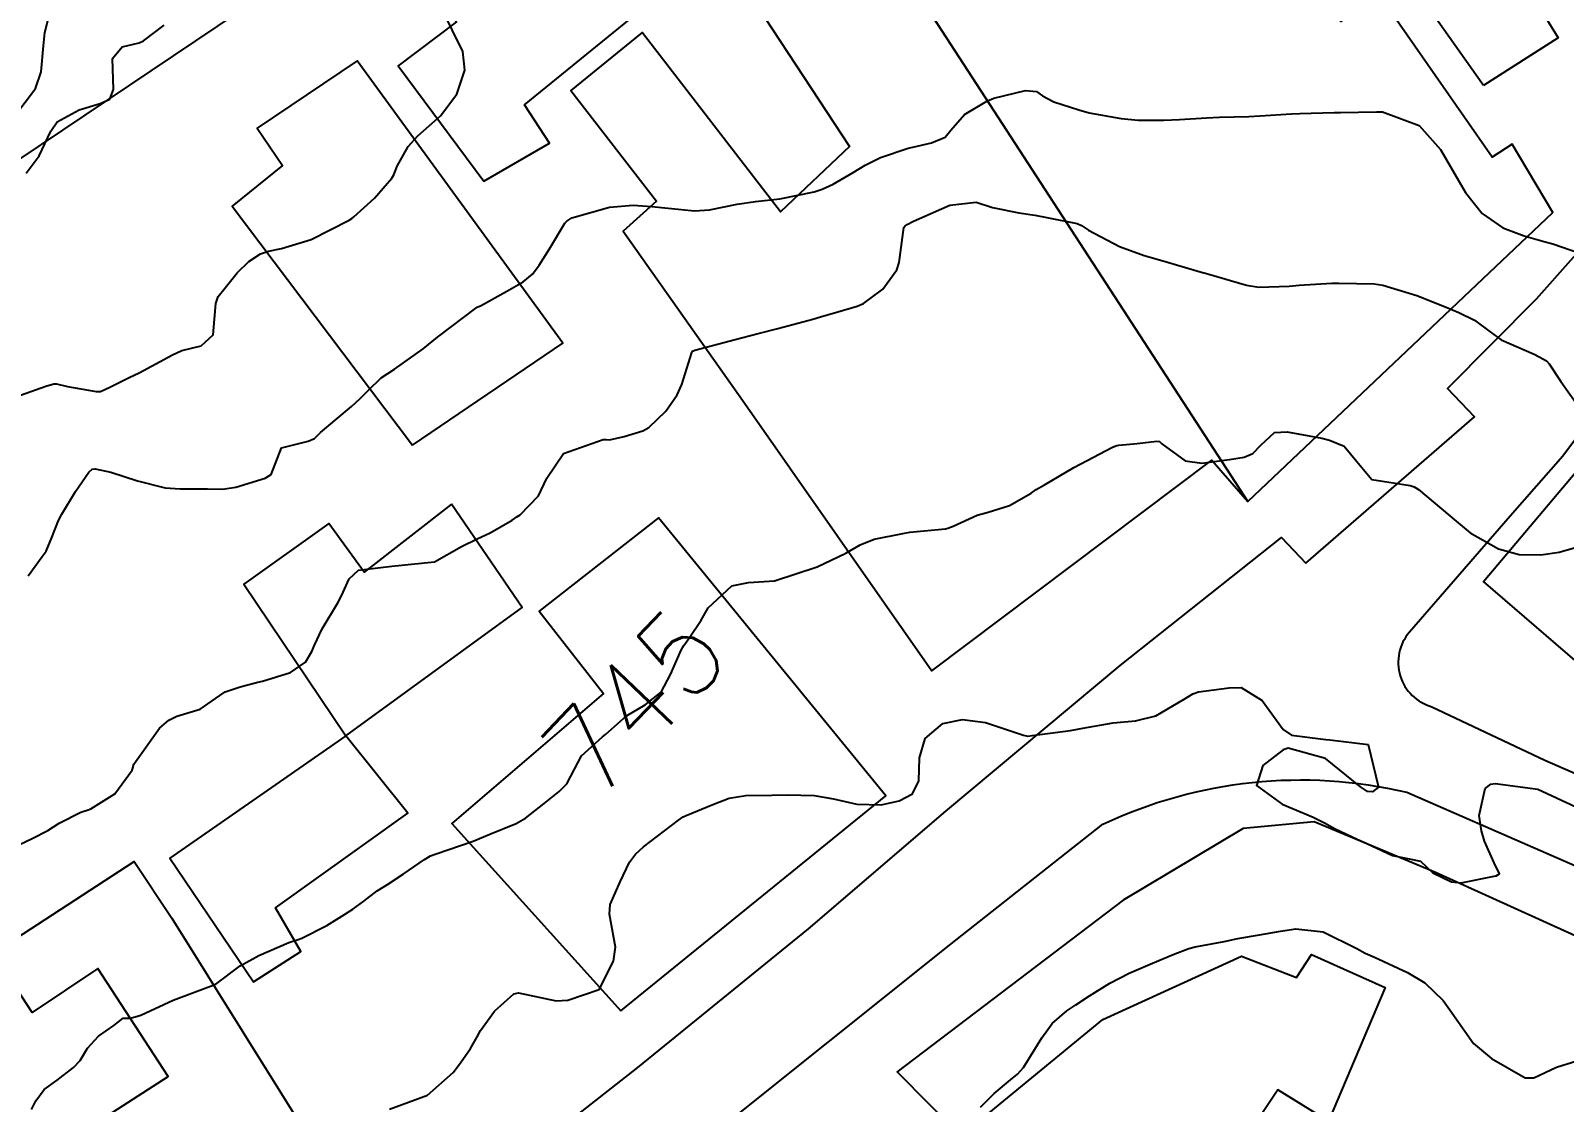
# Model space of a CAD drawing. Header units: metres. Extents: x 318500 to 325275, y 7408834 to 7428799.
# Drawn here: x 321341.3 to 321413.4, y 7415300.2 to 7415350.6 of the extents above; entities that cross this region are included whole.
import ezdxf
from ezdxf.enums import TextEntityAlignment as Align

# ---------------------------------------------------------------- set-up
doc = ezdxf.new("R2010")
doc.units = ezdxf.units.M
doc.header["$MEASUREMENT"] = 0
for name, color, linetype in [('Cotas', 45, 'Continuous'), ('Curvas de Nivel 1m', 11, 'Continuous'), ('Curvas de Nivel 5m', 15, 'Continuous'), ('Divisas', 45, 'Continuous'), ('Edificações', 30, 'Continuous'), ('Linha Férrea', 20, 'Continuous'), ('Vias Primárias', 230, 'Continuous')]:
    doc.layers.add(name, color=color, linetype=linetype)
doc.styles.add('Style-STANDARD', font='STANDARD.shx')

msp = doc.modelspace()

# ---------------------------------------------------------------- linework, layer by layer
at = {"layer": 'Curvas de Nivel 1m', "flags": 128}
for points, elevation in [([(321340.857, 7415333.44), (321342.054, 7415333.856), (321342.431, 7415333.973), (321342.553, 7415333.97), (321343.077, 7415333.84), (321344.427, 7415333.605), (321344.626, 7415333.619), (321345.064, 7415333.814), (321345.965, 7415334.274), (321346.437, 7415334.497), (321348.008, 7415335.339), (321348.448, 7415335.543), (321349.363, 7415335.756), (321349.928, 7415336.278), (321350.048, 7415337.746), (321350.158, 7415338.072), (321350.491, 7415338.481), (321351.051, 7415339.185), (321351.596, 7415339.729), (321352.151, 7415340.086), (321352.515, 7415340.204), (321353.139, 7415340.334), (321354.521, 7415340.758), (321356.318, 7415341.663), (321356.446, 7415341.747), (321356.532, 7415341.821), (321357.498, 7415342.698), (321358.32, 7415343.642), (321358.41, 7415343.794), (321358.568, 7415344.205), (321359.089, 7415345.126), (321359.543, 7415345.626), (321360.6, 7415346.572), (321361.383, 7415347.598), (321361.752, 7415348.719), (321361.654, 7415349.595), (321360.67, 7415351.61)], 742), ([(321341.126, 7415343.872), (321341.745, 7415344.69), (321342.283, 7415345.855), (321342.594, 7415346.284), (321343.616, 7415346.85), (321344.603, 7415347.155), (321345.057, 7415347.364), (321345.243, 7415347.814), (321345.182, 7415349.265), (321345.637, 7415349.81), (321346.441, 7415350.004), (321346.644, 7415350.096), (321347.612, 7415350.829)], 741), ([(321341.23, 7415324.942), (321341.886, 7415325.857), (321342.072, 7415326.105), (321342.333, 7415326.747), (321342.649, 7415327.542), (321342.799, 7415327.843), (321343.443, 7415328.916), (321344.07, 7415329.825), (321344.233, 7415329.961), (321344.372, 7415329.983), (321345.105, 7415329.813), (321346.366, 7415329.406), (321347.664, 7415329.082), (321348.363, 7415329.029), (321349.647, 7415329.035), (321350.363, 7415329.026), (321350.985, 7415329.113), (321352.368, 7415329.531), (321352.655, 7415329.716), (321353.137, 7415330.96), (321354.394, 7415331.275), (321354.683, 7415331.398), (321354.973, 7415331.681), (321355.744, 7415332.336), (321356.419, 7415332.908), (321356.814, 7415333.267), (321357.205, 7415333.652), (321357.825, 7415334.257), (321358.44, 7415334.662), (321359.794, 7415335.62), (321360.466, 7415336.174), (321362.333, 7415337.582), (321362.434, 7415337.627), (321362.481, 7415337.646), (321363.728, 7415338.331), (321364.498, 7415338.776), (321364.927, 7415339.13), (321365.244, 7415339.549), (321365.737, 7415340.326), (321366.455, 7415341.531), (321366.541, 7415341.624), (321366.787, 7415341.771), (321368.548, 7415342.285), (321369.66, 7415342.378), (321370.548, 7415342.317), (321371.31, 7415342.231), (321372.547, 7415342.107), (321373.255, 7415342.148), (321374.55, 7415342.421), (321375.411, 7415342.552), (321376.553, 7415342.67), (321378.176, 7415342.995), (321378.557, 7415343.118), (321379.066, 7415343.362), (321380.007, 7415343.91), (321380.574, 7415344.248), (321381.294, 7415344.618), (321382.586, 7415345.048), (321382.805, 7415345.099), (321383.688, 7415345.304), (321384.325, 7415345.563), (321384.599, 7415345.904), (321385.248, 7415346.643), (321386.287, 7415347.265), (321386.621, 7415347.399), (321388.101, 7415347.77), (321388.625, 7415347.722), (321388.903, 7415347.516), (321389.443, 7415347.228), (321390.615, 7415346.851), (321391.1, 7415346.716), (321392.609, 7415346.441), (321393.409, 7415346.371), (321394.608, 7415346.369), (321395.35, 7415346.408), (321396.61, 7415346.484), (321397.226, 7415346.505), (321398.612, 7415346.55), (321399.131, 7415346.576), (321400.614, 7415346.674), (321400.999, 7415346.69), (321402.615, 7415346.731), (321402.922, 7415346.738), (321404.616, 7415346.769), (321404.884, 7415346.758), (321406.607, 7415346.118), (321407.612, 7415344.985), (321408.566, 7415343.351), (321408.791, 7415342.967), (321409.576, 7415341.98), (321410.544, 7415341.308), (321411.544, 7415340.93), (321412.536, 7415340.648), (321412.898, 7415340.552), (321414.527, 7415339.998)], 743), ([(321340.132, 7415311.99), (321341.411, 7415312.591), (321342.147, 7415312.967), (321342.684, 7415313.31), (321343.699, 7415313.827), (321344.037, 7415313.946), (321344.163, 7415313.994), (321345.291, 7415314.691), (321346.111, 7415315.801), (321346.129, 7415315.862), (321346.193, 7415316.085), (321347.391, 7415317.782), (321347.83, 7415318.161), (321348.219, 7415318.347), (321349.302, 7415318.675), (321350.234, 7415319.325), (321350.479, 7415319.495), (321351.184, 7415319.731), (321352.028, 7415319.938), (321352.244, 7415319.988), (321353.558, 7415320.393), (321354.258, 7415320.884), (321354.562, 7415321.389), (321354.684, 7415321.684), (321355.045, 7415322.446), (321355.782, 7415323.668), (321355.96, 7415324), (321356.307, 7415324.807), (321356.753, 7415325.218), (321358.318, 7415325.401), (321360.32, 7415325.61), (321361.593, 7415326.329), (321362.337, 7415326.687), (321362.941, 7415326.974), (321363.971, 7415327.564), (321364.2, 7415327.714), (321364.354, 7415327.816), (321365.212, 7415328.702), (321365.604, 7415329.542), (321366.392, 7415330.695), (321368.253, 7415331.356), (321368.399, 7415331.35), (321368.554, 7415331.343), (321369.241, 7415331.492), (321370.122, 7415331.765), (321370.407, 7415331.914), (321371.2, 7415332.686), (321371.741, 7415333.46), (321371.956, 7415333.939), (321372.418, 7415335.451), (321372.461, 7415335.514), (321372.571, 7415335.558), (321374.466, 7415336.05), (321375.538, 7415336.341), (321376.472, 7415336.57), (321378.113, 7415337.012), (321378.477, 7415337.12), (321379.291, 7415337.358), (321380.198, 7415337.631), (321380.486, 7415337.746), (321381.404, 7415338.423), (321382.058, 7415339.325), (321382.164, 7415339.674), (321382.394, 7415341.321), (321382.458, 7415341.403), (321382.541, 7415341.457), (321382.85, 7415341.622), (321384.551, 7415342.379), (321385.787, 7415342.507), (321386.55, 7415342.267), (321387.79, 7415342.005), (321388.547, 7415341.909), (321389.113, 7415341.799), (321390.543, 7415341.511), (321390.745, 7415341.41), (321391.065, 7415341.202), (321392.529, 7415340.431), (321393.688, 7415340.003), (321394.519, 7415339.764), (321396.428, 7415339.214), (321396.511, 7415339.189), (321396.732, 7415339.127), (321398.503, 7415338.618), (321399.083, 7415338.512), (321400.502, 7415338.557), (321400.972, 7415338.604), (321402.505, 7415338.709), (321402.841, 7415338.709), (321404.505, 7415338.674), (321404.912, 7415338.608), (321406.497, 7415338.128), (321407.889, 7415337.579), (321408.485, 7415337.321), (321409.213, 7415336.959), (321409.95, 7415336.423), (321410.471, 7415336.049), (321412.026, 7415335.363), (321412.462, 7415335.14), (321412.598, 7415335.054), (321412.732, 7415334.916), (321413.273, 7415334.082), (321414.126, 7415332.895)], 744), ([(321358.212, 7415299.866), (321359.989, 7415300.529), (321361.199, 7415301.592), (321361.545, 7415302.049), (321362.017, 7415302.729), (321362.331, 7415303.271), (321362.494, 7415303.575), (321363.139, 7415304.473), (321364.056, 7415305.291), (321364.28, 7415305.333), (321366.052, 7415304.966), (321366.587, 7415304.987), (321368.06, 7415305.5), (321368.746, 7415306.82), (321368.828, 7415307.493), (321368.56, 7415309.039), (321368.581, 7415309.495), (321369.052, 7415310.565), (321369.493, 7415311.486), (321369.773, 7415311.855), (321370.147, 7415312.198), (321371.793, 7415313.456), (321372.009, 7415313.606), (321372.163, 7415313.683), (321373.406, 7415314.197), (321374.176, 7415314.493), (321374.968, 7415314.622), (321376.179, 7415314.639), (321376.92, 7415314.648), (321378.179, 7415314.621), (321379.077, 7415314.456), (321380.173, 7415314.205), (321381.323, 7415314.178), (321382.176, 7415314.364), (321382.803, 7415314.688), (321383.089, 7415315.307), (321383.13, 7415316.382), (321383.387, 7415317.302), (321384.227, 7415318.003), (321385.145, 7415318.192), (321386.228, 7415318.049), (321388.011, 7415317.453), (321388.222, 7415317.409), (321388.429, 7415317.444), (321390.225, 7415317.677), (321390.809, 7415317.784), (321392.229, 7415318.037), (321393.273, 7415318.126), (321394.232, 7415318.357), (321395.571, 7415319.14), (321395.977, 7415319.401), (321396.245, 7415319.494), (321397.68, 7415319.677), (321398.249, 7415319.69), (321399.234, 7415319.09), (321400.226, 7415317.715), (321400.609, 7415317.459), (321402.222, 7415317.254), (321402.412, 7415317.237), (321404.22, 7415317.02), (321404.703, 7415315.015), (321404.413, 7415314.791), (321404.187, 7415314.812), (321403.86, 7415315.025), (321402.21, 7415316.36), (321400.451, 7415316.842), (321400.215, 7415316.76), (321399.271, 7415316.022), (321398.965, 7415315.092), (321400.177, 7415314.202), (321401.63, 7415313.596), (321402.164, 7415313.335), (321402.666, 7415313.042), (321403.694, 7415312.565), (321404.153, 7415312.355), (321405.359, 7415311.796), (321406.146, 7415311.643), (321406.684, 7415311.53), (321407.261, 7415310.983), (321408.134, 7415310.556), (321408.594, 7415310.503), (321410.138, 7415310.819), (321410.24, 7415310.838), (321410.392, 7415310.937), (321410.145, 7415311.455), (321409.678, 7415312.47), (321409.54, 7415312.949), (321409.441, 7415313.68), (321409.72, 7415314.947), (321409.981, 7415315.156), (321410.194, 7415315.175), (321412.19, 7415314.92), (321414.177, 7415313.99)], 746), ([(321385.987, 7415299.969), (321386.639, 7415300.608), (321387.41, 7415301.246), (321387.738, 7415301.509), (321388.009, 7415301.833), (321388.872, 7415303.227), (321389.359, 7415303.902), (321390.049, 7415304.49), (321390.482, 7415304.775), (321391.112, 7415305.194), (321392.066, 7415305.786), (321392.985, 7415306.256), (321394.076, 7415306.738), (321395.048, 7415307.145), (321395.791, 7415307.428), (321396.086, 7415307.503), (321397.446, 7415307.753), (321398.092, 7415307.891), (321399.113, 7415308.072), (321400.097, 7415308.233), (321400.816, 7415308.353), (321402.097, 7415308.205), (321403.688, 7415307.424), (321404.083, 7415307.208), (321404.508, 7415307.016), (321406.073, 7415306.297), (321406.881, 7415305.801), (321407.748, 7415304.975), (321408.053, 7415304.533), (321409.161, 7415302.953), (321410.02, 7415302.256), (321411.59, 7415301.341), (321412.006, 7415301.335), (321413.074, 7415301.844), (321414.019, 7415302.143)], 747)]:
    msp.add_lwpolyline(points, dxfattribs=dict(at, elevation=elevation))
at = {"layer": 'Curvas de Nivel 5m', "flags": 128}
for points, elevation in [([(321340.597, 7415346.577), (321341.569, 7415347.866), (321341.842, 7415348.641), (321341.941, 7415349.86), (321342.014, 7415350.495), (321342.358, 7415351.855)], 740), ([(321341.381, 7415299.859), (321341.579, 7415300.253), (321341.984, 7415300.793), (321342.592, 7415301.24), (321343.36, 7415301.83), (321343.666, 7415302.164), (321344.014, 7415302.734), (321344.533, 7415303.304), (321345.245, 7415303.808), (321345.696, 7415304.141), (321346.034, 7415304.155), (321346.526, 7415304.284), (321348.042, 7415304.993), (321350.05, 7415305.74), (321351.188, 7415306.604), (321352.071, 7415307.097), (321353.48, 7415307.699), (321353.921, 7415307.853), (321354.083, 7415307.913), (321355.259, 7415308.506), (321356.1, 7415309.018), (321356.493, 7415309.268), (321357.008, 7415309.651), (321357.629, 7415310.134), (321358.122, 7415310.438), (321358.845, 7415310.913), (321359.849, 7415311.614), (321360.142, 7415311.783), (321360.41, 7415311.873), (321362.149, 7415312.464), (321362.921, 7415312.804), (321364.157, 7415313.299), (321364.604, 7415313.553), (321365.477, 7415314.234), (321366.179, 7415314.802), (321366.542, 7415315.168), (321366.734, 7415315.522), (321367.233, 7415316.486), (321368.218, 7415317.375), (321368.293, 7415317.426), (321368.38, 7415317.498), (321369.351, 7415318.367), (321370.234, 7415318.875), (321370.977, 7415319.469), (321371.413, 7415320.302), (321371.924, 7415321.455), (321372.05, 7415321.677), (321372.278, 7415321.998), (321372.866, 7415322.867), (321373.188, 7415323.437), (321374.311, 7415324.478), (321375.087, 7415324.638), (321376.313, 7415324.705), (321378.32, 7415325.37), (321379.665, 7415326.015), (321380.336, 7415326.41), (321381, 7415326.674), (321382.344, 7415326.941), (321382.668, 7415326.992), (321384.348, 7415327.157), (321384.456, 7415327.181), (321384.702, 7415327.285), (321385.833, 7415327.792), (321386.36, 7415327.939), (321387.359, 7415328.256), (321388.374, 7415328.835), (321388.616, 7415328.997), (321389.005, 7415329.231), (321390.388, 7415330.034), (321392.204, 7415330.989), (321392.399, 7415331.066), (321392.489, 7415331.089), (321393.358, 7415331.17), (321394.282, 7415331.281), (321394.401, 7415331.255), (321394.522, 7415331.158), (321395.608, 7415330.358), (321396.391, 7415330.244), (321397.699, 7415330.416), (321398.394, 7415330.522), (321398.802, 7415330.69), (321399.17, 7415331.092), (321399.815, 7415331.68), (321400.41, 7415331.72), (321402.042, 7415331.419), (321402.404, 7415331.331), (321403.084, 7415331.04), (321403.686, 7415330.324), (321404.385, 7415329.48), (321406.196, 7415329.188), (321406.381, 7415329.123), (321406.459, 7415329.077), (321406.576, 7415328.997), (321408.358, 7415327.508), (321409.011, 7415326.96), (321410.339, 7415326.208), (321411.315, 7415325.951), (321412.335, 7415325.925), (321413.19, 7415326.055), (321414.342, 7415326.385)], 745)]:
    msp.add_lwpolyline(points, dxfattribs=dict(at, elevation=elevation))
at = {"layer": 'Divisas'}
msp.add_lwpolyline([(321450.898, 7415494.308), (321444.644, 7415475.638), (321438.778, 7415464.855), (321433.567, 7415457.172), (321435.757, 7415455.686), (321421.643, 7415432.034), (321409.707, 7415414.65), (321409.515, 7415413.531), (321403.832, 7415405.604), (321387.836, 7415387.827), (321368.589, 7415367.934), (321352.251, 7415354.067), (321353.239, 7415352.903), (321330.358, 7415337.524), (321313.473, 7415322.921), (321299.764, 7415313.806), (321291.663, 7415307.059), (321276.023, 7415295.027)], dxfattribs=at)
at = {"layer": 'Edificações'}
for points in [[(321376.278, 7415362.749), (321373.849, 7415366.076), (321381.237, 7415371.624), (321377.507, 7415376.405), (321369.907, 7415368.581), (321372.783, 7415364.786), (321358.898, 7415354.217), (321361.358, 7415351), (321358.615, 7415348.931), (321362.646, 7415343.507), (321365.725, 7415345.296), (321364.549, 7415347.086), (321373.676, 7415354.523), (321379.834, 7415345.128), (321376.587, 7415342.053), (321370.092, 7415350.497), (321366.733, 7415347.757), (321370.764, 7415342.556), (321369.196, 7415341.158), (321374.8, 7415333.203), (321383.712, 7415320.478), (321396.87, 7415330.376), (321398.559, 7415328.442)], [(321398.559, 7415328.442), (321412.893, 7415342.03), (321410.99, 7415345.245), (321410.039, 7415344.63), (321404.717, 7415352.3), (321402.925, 7415351.014), (321400.07, 7415354.425), (321396.089, 7415351.856), (321387.633, 7415363.112), (321383.321, 7415360.148), (321379.962, 7415364.79), (321376.278, 7415362.749)], [(321409.638, 7415347.998), (321403.363, 7415356.882), (321406.983, 7415359.361), (321408.948, 7415356.434), (321410.224, 7415357.26), (321412.258, 7415354.403), (321411.085, 7415353.611), (321413.154, 7415350.236), (321409.638, 7415347.998)], [(321359.293, 7415331.082), (321366.363, 7415335.884), (321356.692, 7415349.158), (321351.997, 7415345.995), (321353.185, 7415344.244), (321350.81, 7415342.323), (321359.293, 7415331.082)], [(321361.128, 7415328.319), (321357.015, 7415325.123), (321355.358, 7415327.406), (321351.359, 7415324.553), (321356.158, 7415317.42), (321364.441, 7415323.46), (321361.128, 7415328.319)], [(321369.081, 7415304.49), (321381.535, 7415314.599), (321370.849, 7415327.678), (321365.251, 7415323.285), (321368.278, 7415319.405), (321361.137, 7415313.299), (321369.081, 7415304.49)], [(321356.158, 7415317.42), (321347.876, 7415311.678), (321351.818, 7415305.858), (321354.046, 7415307.285), (321352.846, 7415309.339), (321359.074, 7415313.79), (321356.158, 7415317.42)]]:
    msp.add_lwpolyline(points, close=True, dxfattribs=at)
for points in [[(321418.472, 7415317.062), (321409.636, 7415324.673), (321418.329, 7415334.984)], [(321424.064, 7415296.617), (321426.21, 7415302.45), (321407.375, 7415310.991), (321401.679, 7415313.385), (321398.342, 7415313.067), (321392.7, 7415309.695), (321382.082, 7415301.619), (321385.062, 7415298.604), (321391.747, 7415304.08), (321398.262, 7415307.056), (321400.844, 7415306.064), (321401.559, 7415307.135), (321405.016, 7415305.588), (321402.352, 7415299.302), (321399.968, 7415300.77), (321396.432, 7415295.453)], [(321344.493, 7415299.277), (321347.807, 7415301.405), (321344.493, 7415306.488), (321341.415, 7415304.42), (321339.58, 7415307.198), (321346.209, 7415311.513), (321347.984, 7415308.853), (321356.443, 7415295.287)]]:
    msp.add_lwpolyline(points, dxfattribs=at)
at = {"layer": 'Linha Férrea'}
for points in [[(321798.977, 7416497.536), (321750.599, 7416346.471), (321714.585, 7416233.702, -0.00337), (321686.791, 7416141.753, -0.016343), (321644.521, 7416022.174), (321593.154, 7415895.005), (321566.159, 7415829.006), (321499.473, 7415659.974), (321478.309, 7415606.627, -0.011032), (321468.493, 7415582.403, -0.032105), (321431.572, 7415506.426, -0.070178), (321348.303, 7415399.171, -0.037465), (321276.001, 7415340.1), (321204.932, 7415290.006, 0.010464), (321181.808, 7415273.236, 0.025562), (321124.039, 7415226.537, 0.050883), (321044.532, 7415137.193, 0.026975), (320996.914, 7415059.892), (320959.848, 7414991.078)], [(320790.487, 7414769.154, 0.066549), (320858.601, 7414826.486, 0.071744), (320946.357, 7414945.112, -0.001019), (320986.5, 7415020.762), (321017.589, 7415076.939, -0.085141), (321132.031, 7415221.308, -0.027227), (321212.14, 7415282.871, 0.004692), (321306.83, 7415350.197, 0.102409), (321443.102, 7415506.847, 0.035266), (321491.354, 7415614.347, 0.015223), (321522.063, 7415693.461)], [(320223.393, 7414139.109, -0.076005), (320320.437, 7414311.999, -0.027328), (320414.072, 7414419.908, -0.009752), (320494.139, 7414502.312), (320539.581, 7414547.559, -0.011191), (320630.307, 7414631.794), (320756.595, 7414744.298), (320803.261, 7414786.663, 0.019521), (320844.172, 7414825.776, 0.046857), (320912.063, 7414907.564, 0.028693), (320959.442, 7414990.445), (320996.914, 7415059.892, -0.026975), (321044.532, 7415137.193, -0.050883), (321124.039, 7415226.537, -0.025562), (321181.808, 7415273.236, -0.010464), (321204.932, 7415290.006), (321276.001, 7415340.1, 0.037465), (321348.303, 7415399.171, 0.070178), (321431.572, 7415506.426, 0.032105), (321468.493, 7415582.403, 0.011032), (321478.309, 7415606.627)]]:
    msp.add_lwpolyline(points, format="xyb", dxfattribs=at)
at = {"layer": 'Vias Primárias'}
for points in [[(321109.374, 7414841.125, 0), (321121.447, 7414845.471, -0.165445)], [(321417.009, 7415335.423), (321413.369, 7415330.568), (321410.896, 7415327.748), (321406.157, 7415322.291, 0.552093), (321407.217, 7415318.789), (321412.525, 7415316.281), (321421.183, 7415312.494)], [(321373.135, 7415298.451), (321384.539, 7415307.578), (321391.744, 7415313.263, -0.169709), (321406.027, 7415314.773), (321419.103, 7415309.066), (321433.037, 7415302.947), (321449.778, 7415295.763)]]:
    msp.add_lwpolyline(points, format="xyb", dxfattribs=at)
msp.add_lwpolyline([(321357.455, 7415292.072), (321369.885, 7415301.822), (321377.9, 7415308.354), (321384.365, 7415313.876), (321392.562, 7415320.734), (321400.137, 7415326.742), (321401.279, 7415325.536), (321409.212, 7415332.425), (321407.94, 7415333.761), (321412.124, 7415337.977), (321419.211, 7415345.941)], dxfattribs=at)

# ---------------------------------------------------------------- texts
at = {"layer": 'Cotas', "style": 'Style-STANDARD'}
msp.add_text('745', height=4, rotation=46.24178, dxfattribs=at).set_placement((321369.731, 7415319.026, 745), align=Align.MIDDLE_CENTER)

doc.saveas('drawing.dxf')
